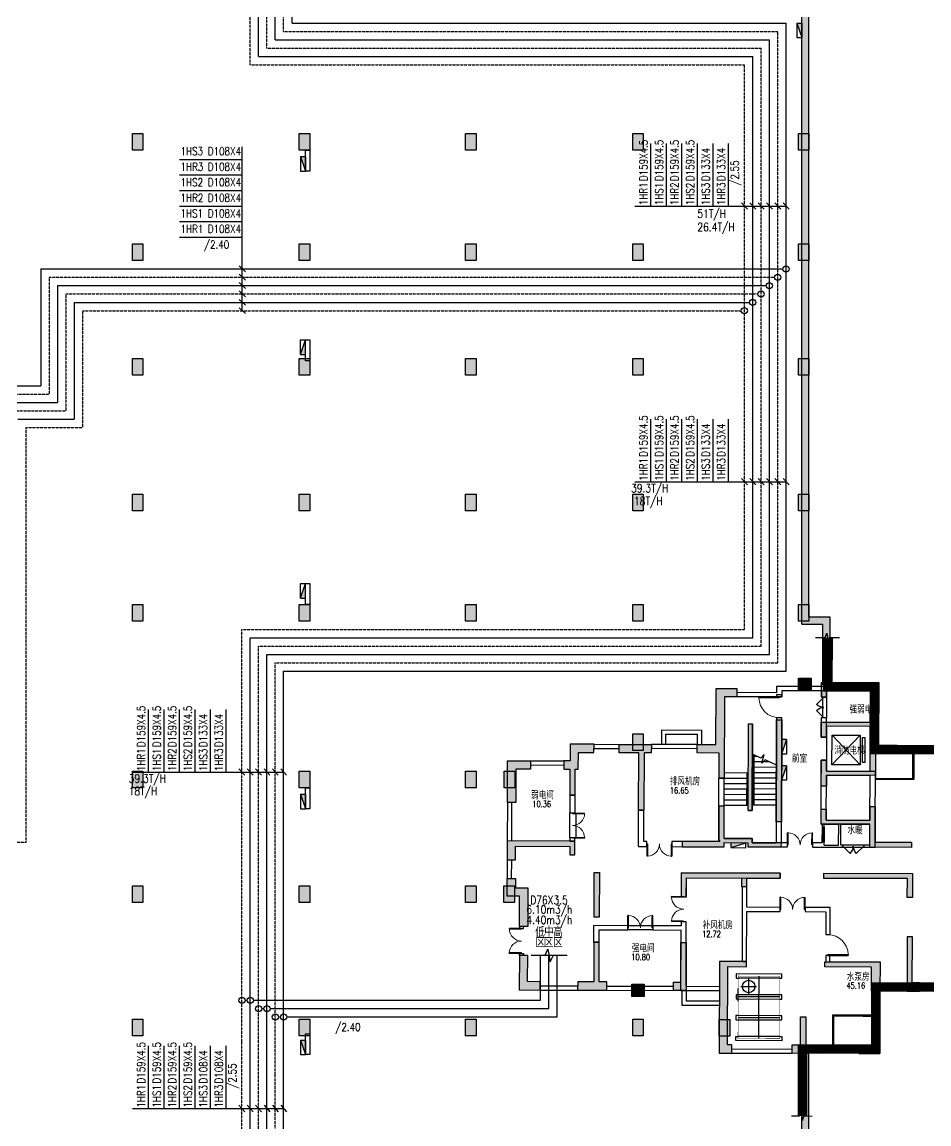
# Model space of a CAD drawing. Extents: x -1348811 to 123514, y -640545 to 749356.
# Drawn here: x -16191 to 27314, y 260032 to 312910 of the extents above; entities that cross this region are included whole.
import ezdxf

# ---------------------------------------------------------------- set-up
doc = ezdxf.new("R2010")
doc.units = 0
doc.header["$LTSCALE"] = 10
doc.header["$MEASUREMENT"] = 0
doc.linetypes.add('BORDER', pattern=[1.75, 0.5, -0.25, 0.5, -0.25, 0, -0.25])
doc.linetypes.add('DASH', pattern=[0.35, 0.25, -0.1])
doc.layers.get('0').update_dxf_attribs({"linetype": 'CONTINUOUS'})
for name, color, linetype in [('ac-heat-gs', 9, 'CONTINUOUS'), ('AC-PIPE-DIM1', 20, 'CONTINUOUS'), ('COLU', 1, 'CONTINUOUS'), ('COLU_HATCH', 252, 'CONTINUOUS'), ('DIM_SYMB', 3, 'CONTINUOUS'), ('dxh', 252, 'CONTINUOUS'), ('dxsqt', 1, 'CONTINUOUS'), ('jlq', 1, 'CONTINUOUS'), ('JPS-J-0', 6, 'CONTINUOUS'), ('JPS-WALL', 7, 'CONTINUOUS'), ('JPS-X', 1, 'BORDER'), ('JPS-XHS', 7, 'CONTINUOUS'), ('jz', 121, 'CONTINUOUS'), ('PUB_HATCH', 9, 'CONTINUOUS'), ('STAIR', 9, 'CONTINUOUS'), ('TEXT', 7, 'CONTINUOUS'), ('wall', 8, 'CONTINUOUS'), ('WINDOW', 4, 'CONTINUOUS'), ('防火分区', 6, 'CONTINUOUS')]:
    doc.layers.add(name, color=color, linetype=linetype)
doc.layers.add('ac-temp', color=1, linetype='CONTINUOUS', plot=False)
doc.layers.get('JPS-X').off()
doc.layers.get('防火分区').off()
doc.styles.add('_TCH_SPACE', font='SIMPLEX', dxfattribs={"bigfont": 'GBCBIG'})
doc.styles.add('AC-TXT', font='tj-romans1.shx', dxfattribs={"width": 0.8})
doc.styles.add('K-HZ', font='tj-romans1.shx', dxfattribs={"width": 0.8, "bigfont": 'tj-hztxt1.shx'})
doc.styles.add('TEXT', font='tjromans.shx', dxfattribs={"width": 0.8, "height": 400, "bigfont": 'tjhztxt.shx'})

# ---------------------------------------------------------------- blocks, each defined once
blk = doc.blocks.new('zw')
at = {"layer": 'COLU_HATCH'}
for points in [[(63950, -41100), (64450, -41100), (64450, -41900), (63950, -41900)], [(71950, -41100), (72450, -41100), (72450, -41900), (71950, -41900)], [(79927, -41100), (80427, -41100), (80427, -41900), (79927, -41900)], [(87950, -41100), (88450, -41100), (88450, -41900), (87950, -41900)], [(95900, -41100), (96400, -41100), (96400, -41900), (95900, -41900)], [(63950, -46400), (64450, -46400), (64450, -47200), (63950, -47200)], [(71950, -46400), (72450, -46400), (72450, -47200), (71950, -47200)], [(79927, -46400), (80427, -46400), (80427, -47200), (79927, -47200)], [(87950, -46400), (88450, -46400), (88450, -47200), (87950, -47200)], [(95900, -46400), (96400, -46400), (96400, -47200), (95900, -47200)], [(63950, -51900), (64450, -51900), (64450, -52700), (63950, -52700)], [(71950, -51900), (72450, -51900), (72450, -52700), (71950, -52700)], [(79927, -51900), (80427, -51900), (80427, -52700), (79927, -52700)], [(87950, -51900), (88450, -51900), (88450, -52700), (87950, -52700)], [(95900, -51900), (96400, -51900), (96400, -52700), (95900, -52700)], [(63950, -58400), (64450, -58400), (64450, -59200), (63950, -59200)], [(71950, -58400), (72450, -58400), (72450, -59200), (71950, -59200)], [(79927, -58400), (80427, -58400), (80427, -59200), (79927, -59200)], [(87950, -58400), (88450, -58400), (88450, -59200), (87950, -59200)], [(95900, -58400), (96400, -58400), (96400, -59200), (95900, -59200)], [(63950, -63700), (64450, -63700), (64450, -64500), (63950, -64500)], [(71950, -63700), (72450, -63700), (72450, -64500), (71950, -64500)], [(79927, -63700), (80427, -63700), (80427, -64500), (79927, -64500)], [(87950, -63700), (88450, -63700), (88450, -64500), (87950, -64500)], [(95900, -63700), (96400, -63700), (96400, -64500), (95900, -64500)], [(95900, -67238), (96500, -67238), (96500, -67838), (95900, -67838)], [(87950, -69914), (88450, -69914), (88450, -70714), (87950, -70714)], [(63950, -71700), (64450, -71700), (64450, -72500), (63950, -72500)], [(71950, -71700), (72450, -71700), (72450, -72500), (71950, -72500)], [(79927, -71700), (80427, -71700), (80427, -72500), (79927, -72500)], [(81783, -71705), (82283, -71705), (82283, -72505), (81783, -72505)], [(63950, -77200), (64450, -77200), (64450, -78000), (63950, -78000)], [(71950, -77200), (72450, -77200), (72450, -78000), (71950, -78000)], [(79927, -77200), (80427, -77200), (80427, -78000), (79927, -78000)], [(81767, -77205), (82267, -77205), (82267, -78005), (81767, -78005)], [(87900, -81916), (88500, -81916), (88500, -82516), (87900, -82516)], [(63950, -83600), (64450, -83600), (64450, -84400), (63950, -84400)], [(71950, -83600), (72450, -83600), (72450, -84400), (71950, -84400)], [(79927, -83600), (80427, -83600), (80427, -84400), (79927, -84400)], [(87950, -83600), (88450, -83600), (88450, -84400), (87950, -84400)], [(92098, -83612), (92598, -83612), (92598, -84412), (92098, -84412)]]:
    blk.add_hatch(color=256, dxfattribs=at).paths.add_polyline_path(points)
at = {"layer": 'COLU'}
for points in [[(63950, -41100), (64450, -41100), (64450, -41900), (63950, -41900)], [(71950, -41100), (72450, -41100), (72450, -41900), (71950, -41900)], [(79927, -41100), (80427, -41100), (80427, -41900), (79927, -41900)], [(87950, -41100), (88450, -41100), (88450, -41900), (87950, -41900)], [(95900, -41100), (96400, -41100), (96400, -41900), (95900, -41900)], [(63950, -46400), (64450, -46400), (64450, -47200), (63950, -47200)], [(71950, -46400), (72450, -46400), (72450, -47200), (71950, -47200)], [(79927, -46400), (80427, -46400), (80427, -47200), (79927, -47200)], [(87950, -46400), (88450, -46400), (88450, -47200), (87950, -47200)], [(95900, -46400), (96400, -46400), (96400, -47200), (95900, -47200)], [(63950, -51900), (64450, -51900), (64450, -52700), (63950, -52700)], [(71950, -51900), (72450, -51900), (72450, -52700), (71950, -52700)], [(79927, -51900), (80427, -51900), (80427, -52700), (79927, -52700)], [(87950, -51900), (88450, -51900), (88450, -52700), (87950, -52700)], [(95900, -51900), (96400, -51900), (96400, -52700), (95900, -52700)], [(63950, -58400), (64450, -58400), (64450, -59200), (63950, -59200)], [(71950, -58400), (72450, -58400), (72450, -59200), (71950, -59200)], [(79927, -58400), (80427, -58400), (80427, -59200), (79927, -59200)], [(87950, -58400), (88450, -58400), (88450, -59200), (87950, -59200)], [(95900, -58400), (96400, -58400), (96400, -59200), (95900, -59200)], [(63950, -63700), (64450, -63700), (64450, -64500), (63950, -64500)], [(71950, -63700), (72450, -63700), (72450, -64500), (71950, -64500)], [(79927, -63700), (80427, -63700), (80427, -64500), (79927, -64500)], [(87950, -63700), (88450, -63700), (88450, -64500), (87950, -64500)], [(95900, -63700), (96400, -63700), (96400, -64500), (95900, -64500)], [(95900, -67238), (96500, -67238), (96500, -67838), (95900, -67838)], [(87950, -69914), (88450, -69914), (88450, -70714), (87950, -70714)], [(63950, -71700), (64450, -71700), (64450, -72500), (63950, -72500)], [(71950, -71700), (72450, -71700), (72450, -72500), (71950, -72500)], [(79927, -71700), (80427, -71700), (80427, -72500), (79927, -72500)], [(81783, -71705), (82283, -71705), (82283, -72505), (81783, -72505)], [(63950, -77200), (64450, -77200), (64450, -78000), (63950, -78000)], [(71950, -77200), (72450, -77200), (72450, -78000), (71950, -78000)], [(79927, -77200), (80427, -77200), (80427, -78000), (79927, -78000)], [(81767, -77205), (82267, -77205), (82267, -78005), (81767, -78005)], [(87900, -81916), (88500, -81916), (88500, -82516), (87900, -82516)], [(63950, -83600), (64450, -83600), (64450, -84400), (63950, -84400)], [(71950, -83600), (72450, -83600), (72450, -84400), (71950, -84400)], [(79927, -83600), (80427, -83600), (80427, -84400), (79927, -84400)], [(87950, -83600), (88450, -83600), (88450, -84400), (87950, -84400)], [(92098, -83612), (92598, -83612), (92598, -84412), (92098, -84412)]]:
    blk.add_lwpolyline(points, close=True, dxfattribs=at)
blk = doc.blocks.new('jlqq')
at = {"layer": 'PUB_HATCH'}
h = blk.add_hatch(color=256, dxfattribs=at)
h.paths.add_polyline_path([(97555, -31015), (89105, -31015), (89105, -36415), (73105, -36415), (73105, -42615), (97205, -42615), (97205, -71865), (98205, -71865), (98205, -74756), (98555, -74757), (98555, -71515), (97555, -71515)])
h.paths.add_polyline_path([(97205, -42315), (73405, -42315), (73405, -36715), (89405, -36715), (89405, -31315), (97205, -31315)], flags=16)
blk.add_hatch(color=256, dxfattribs=at).paths.add_polyline_path([(97555, -92454), (97205, -92453), (97205, -96565), (73605, -96565), (73605, -96915), (97555, -96915)])
at = {"layer": 'jlq'}
for p, q in [((97555, -71515), (97555, -31015)), ((97205, -71865), (97205, -42615)), ((97205, -71865), (98205, -71865)), ((97555, -71515), (98555, -71515)), ((98205, -71865), (98205, -74756)), ((98555, -71515), (98555, -74757)), ((98555, -74757), (98205, -74756)), ((97205, -96565), (97205, -92453)), ((97205, -92453), (97555, -92454)), ((97555, -96915), (97555, -92454))]:
    blk.add_line(p, q, dxfattribs=at)
blk = doc.blocks.new('f-fjg')
at = {"layer": 'dxh'}
for points in [[(17800, 3800), (15050, 3800), (15050, 3100), (15300, 3100), (15300, 3400), (17400, 3400), (17400, 1900), (15050, 1900), (15050, 1175), (15300, 1175), (15300, 1700), (17400, 1700), (17400, -450), (15300, -450), (15300, 75), (15050, 75), (15050, -1175), (15300, -1175), (15300, -650), (17650, -650), (17650, 400), (18700, 400), (18700, 800), (17800, 800)], [(10150, -800), (10400, -800), (10400, 3100), (11000, 3100), (11000, 3500), (10000, 3500), (10000, 800), (9100, 800), (9100, 400), (10150, 400)], [(11750, 1800), (11550, 1800), (11550, -2360), (11750, -2360)], [(12900, -2900), (13150, -2900), (13150, 2000), (12900, 2000)], [(3000, 800), (4150, 800), (4150, 400), (3400, 400), (3400, -400), (3250, -400), (3250, -1650), (3000, -1650), (3000, -400), (2700, -400), (2700, 0), (3000, 0)], [(5350, 800), (5350, 400), (6300, 400), (6300, -2350), (6550, -2350), (6550, 400), (6900, 400), (6900, 800)], [(20900, 800), (20900, 400), (21250, 400), (21250, -2350), (21500, -2350), (21500, 400), (22450, 400), (22450, 800)], [(24800, 800), (23650, 800), (23650, 400), (24400, 400), (24400, -400), (24550, -400), (24550, -1650), (24800, -1650), (24800, -400), (25100, -400), (25100, 0), (24800, 0)], [(400, -400), (1100, -400), (1100, 0), (0, 0), (0, -2000), (400, -2000)], [(27400, -400), (27400, -2000), (27800, -2000), (27800, 0), (26700, 0), (26700, -400)], [(8400, -3850), (8400, -4100), (10400, -4100), (10400, -3900), (11550, -3900), (11550, -4100), (13150, -4100), (13150, -3900), (11750, -3900), (11750, -3700), (10400, -3700), (10400, -2150), (10150, -2150), (10150, -3850)], [(17400, -4100), (19400, -4100), (19400, -3850), (17650, -3850), (17650, -2150), (17400, -2150), (17400, -2800), (15300, -2800), (15300, -2275), (15050, -2275), (15050, -3000), (17400, -3000)], [(400, -4100), (3000, -4100), (3000, -4500), (3250, -4500), (3250, -3850), (0, -3850), (0, -4750), (400, -4750)], [(24550, -3850), (24550, -4500), (24800, -4500), (24800, -4100), (27400, -4100), (27400, -4750), (27800, -4750), (27800, -3850)], [(600, -6500), (600, -7950), (1000, -7950), (1000, -6500), (1000, -6100), (400, -6100), (400, -5650), (0, -5650), (0, -6500)], [(4175, -7500), (4425, -7500), (4425, -5350), (4175, -5350)], [(8350, -6500), (8600, -6500), (8600, -5600), (11250, -5600), (11250, -6000), (11500, -6000), (11500, -5600), (13100, -5600), (13100, -5350), (8350, -5350)], [(19200, -5600), (19200, -6500), (19450, -6500), (19450, -5350), (15200, -5350), (15200, -5600)], [(23625, -5350), (23375, -5350), (23375, -7500), (23625, -7500)], [(27800, -6500), (27800, -5650), (27400, -5650), (27400, -6100), (26800, -6100), (26800, -6500), (26800, -7950), (27200, -7950), (27200, -6500)], [(19200, -11000), (19800, -11000), (19800, -10600), (19450, -10600), (19450, -8400), (19200, -8400)], [(3400, -10600), (3400, -11000), (4800, -11000), (4800, -10600), (4425, -10600), (4425, -8700), (4175, -8700), (4175, -10600)], [(8350, -10600), (8000, -10600), (8000, -11000), (8600, -11000), (8600, -8700), (8350, -8700)], [(23375, -10600), (23000, -10600), (23000, -11000), (24400, -11000), (24400, -10600), (23625, -10600), (23625, -8700), (23375, -8700)], [(1000, -9350), (600, -9350), (600, -11000), (1600, -11000), (1600, -10600), (1000, -10600)], [(26800, -10600), (26200, -10600), (26200, -11000), (27200, -11000), (27200, -9350), (26800, -9350)], [(10600, -9850), (11500, -9850), (11500, -9600), (10200, -9600), (10200, -14000), (10800, -14000), (10800, -13600), (10600, -13600)], [(17900, -9600), (15250, -9600), (15250, -9850), (17500, -9850), (17500, -11000), (17900, -11000)], [(15100, -14000), (15100, -13600), (14350, -13600), (14350, -12250), (14100, -12250), (14100, -13600), (13700, -13600), (13700, -14000)], [(17900, -12250), (17500, -12250), (17500, -13600), (16900, -13600), (16900, -14000), (17900, -14000)]]:
    blk.add_hatch(color=256, dxfattribs=at).paths.add_polyline_path(points)
at = {"layer": 'dxsqt'}
for points in [[(15050, 3100), (15050, 3800), (17800, 3800), (17800, 800), (18700, 800), (18700, 400), (17650, 400), (17650, -650), (15300, -650), (15300, -1175), (15050, -1175), (15050, 75), (15300, 75), (15300, -450), (17400, -450), (17400, 1700), (15300, 1700), (15300, 1175), (15050, 1175), (15050, 1900), (17400, 1900), (17400, 3400), (15300, 3400), (15300, 3100), (15050, 3100)], [(10400, 3100), (10400, -800), (10150, -800), (10150, 400), (9100, 400), (9100, 800), (10000, 800), (10000, 3500), (11000, 3500), (11000, 3100), (10400, 3100)], [(3400, 400), (4150, 400), (4150, 800), (3000, 800), (3000, 0), (2700, 0), (2700, -400), (3000, -400), (3000, -1650), (3250, -1650), (3250, -400), (3400, -400), (3400, 400)], [(6900, 800), (6900, 400), (6550, 400), (6550, -2350), (6300, -2350), (6300, 400), (5350, 400), (5350, 800), (6900, 800)], [(21250, 400), (20900, 400), (20900, 800), (22450, 800), (22450, 400), (21500, 400), (21500, -2350), (21250, -2350), (21250, 400)], [(24400, 400), (23650, 400), (23650, 800), (24800, 800), (24800, 0), (25100, 0), (25100, -400), (24800, -400), (24800, -1650), (24550, -1650), (24550, -400), (24400, -400), (24400, 400)], [(400, -400), (400, -2000), (0, -2000), (0, 0), (1100, 0), (1100, -400), (400, -400)], [(27800, 0), (26700, 0), (26700, -400), (27400, -400), (27400, -2000), (27800, -2000), (27800, 0)], [(17650, -2150), (17650, -3850), (19400, -3850), (19400, -4100), (17400, -4100), (17400, -3000), (15050, -3000), (15050, -3000), (15050, -3000), (15050, -2275), (15300, -2275), (15300, -2800), (17400, -2800), (17400, -2150), (17650, -2150)], [(3250, -3850), (0, -3850), (0, -4750), (400, -4750), (400, -4100), (3000, -4100), (3000, -4500), (3250, -4500), (3250, -3850)], [(24550, -3850), (27800, -3850), (27800, -4750), (27400, -4750), (27400, -4100), (24800, -4100), (24800, -4500), (24550, -4500), (24550, -3850)], [(400, -5650), (400, -6100), (1000, -6100), (1000, -6500), (1000, -6500), (1000, -7950), (600, -7950), (600, -6500), (0, -6500), (0, -5650), (400, -5650)], [(8350, -5350), (8350, -6500), (8600, -6500), (8600, -5600), (11250, -5600), (11250, -6000), (11500, -6000), (11500, -5600), (13100, -5600), (13100, -5350), (8350, -5350)], [(27400, -6100), (26800, -6100), (26800, -6500), (26800, -6500), (26800, -7950), (27200, -7950), (27200, -6500), (27800, -6500), (27800, -5650), (27400, -5650), (27400, -6100)], [(19200, -11000), (19800, -11000), (19800, -10600), (19450, -10600), (19450, -8400), (19200, -8400), (19200, -11000)], [(3400, -10600), (3400, -11000), (4800, -11000), (4800, -10600), (4425, -10600), (4425, -8700), (4175, -8700), (4175, -10600), (3400, -10600)], [(23375, -10600), (23000, -10600), (23000, -11000), (24400, -11000), (24400, -10600), (23625, -10600), (23625, -8700), (23375, -8700), (23375, -10600)], [(1000, -10600), (1000, -9350), (600, -9350), (600, -11000), (1600, -11000), (1600, -10600), (1000, -10600)], [(26200, -10600), (26800, -10600), (26800, -9350), (27200, -9350), (27200, -11000), (26200, -11000), (26200, -10600)], [(10200, -14000), (10800, -14000), (10800, -13600), (10600, -13600), (10600, -9850), (11500, -9850), (11500, -9600), (10200, -9600), (10200, -14000)], [(17900, -11000), (17500, -11000), (17500, -9850), (15250, -9850), (15250, -9600), (17900, -9600), (17900, -11000)], [(13700, -13600), (14100, -13600), (14100, -12250), (14350, -12250), (14350, -13600), (15100, -13600), (15100, -14000), (13700, -14000), (13700, -13600)], [(16900, -13600), (16900, -14000), (17900, -14000), (17900, -12250), (17500, -12250), (17500, -13600), (16900, -13600)]]:
    blk.add_lwpolyline(points, dxfattribs=at)
for points in [[(11750, 1800), (11750, -2360), (11550, -2360), (11550, 1800)], [(11750, 1800), (11750, -2360), (11550, -2360), (11550, 1800)], [(12900, 2000), (13150, 2000), (13150, -2900), (12900, -2900)], [(10400, -4100), (10400, -3900), (11550, -3900), (11550, -4100), (13150, -4100), (13150, -3900), (11750, -3900), (11750, -3700), (10400, -3700), (10400, -2150), (10150, -2150), (10150, -3850), (8400, -3850), (8400, -4100)], [(4425, -5350), (4425, -7500), (4175, -7500), (4175, -5350)], [(19200, -6500), (19200, -5600), (15200, -5600), (15200, -5350), (19450, -5350), (19450, -6500)], [(23375, -7500), (23625, -7500), (23625, -5350), (23375, -5350)], [(8000, -10600), (8350, -10600), (8350, -8700), (8600, -8700), (8600, -11000), (8000, -11000)]]:
    blk.add_lwpolyline(points, close=True, dxfattribs=at)
blk = doc.blocks.new('DTTT')
at = {"layer": 'jz'}
for p, q in [((748, -792), (-748, 792)), ((-748, -792), (748, 792))]:
    blk.add_line(p, q, dxfattribs=at)
for points in [[(-1003, -673), (-1003, 673), (-871, 673), (-871, -673)], [(-748, -792), (-748, 792), (748, 792), (748, -792)]]:
    blk.add_lwpolyline(points, close=True, dxfattribs=at)
blk = doc.blocks.new('Manhole')
for p, q in [((125, -500), (875, -500)), ((500, -875), (500, -125))]:
    blk.add_line(p, q)
blk.add_circle((500, -500), 300)
blk = doc.blocks.new('DXHS')
at = {"layer": 'JPS-XHS'}
blk.add_hatch(color=256, dxfattribs=at).paths.add_polyline_path([(-350, 240), (-350, 0), (350, 0)])
at = {"layer": 'JPS-XHS', "linetype": 'Continuous'}
for p, q in [((-350, 240), (-350, 0)), ((-350, 240), (350, 240)), ((-350, 0), (350, 0)), ((350, 240), (350, 0))]:
    blk.add_line(p, q, dxfattribs=at)
at = {"layer": 'JPS-XHS'}
blk.add_line((-350, 240), (350, 0), dxfattribs=at)
blk = doc.blocks.new('A$C1928491B')
at = {"layer": 'JPS-XHS', "rotation": 270}
for p in [(13000, -2800), (13000, -4050)]:
    blk.add_blockref('DXHS', p, dxfattribs=at)
at = {"layer": 'JPS-XHS', "xscale": -1, "rotation": 180}
blk.add_blockref('DXHS', (10950, -7400), dxfattribs=at)
blk = doc.blocks.new('$DorLib2D$00000116')
at = {"color": 0}
for p, q in [((-0.5, 0), (-0.146, 0.354)), ((0.5, 0), (0.146, 0.354))]:
    blk.add_line(p, q, dxfattribs=at)
for centre, start, end in [((-0.5, 0), 0, 45), ((0.5, 0), 135, 180)]:
    blk.add_arc(centre, 0.5, start, end, dxfattribs=at)
blk = doc.blocks.new('$DorLib2D$00000002')
for p, q in [((-0.5, 0), (-0.5, 0.4875)), ((-0.475, 0.4875), (-0.5, 0.4875)), ((-0.475, 0), (-0.475, 0.4875)), ((0.475, 0), (0.475, 0.4875)), ((0.475, 0.4875), (0.5, 0.4875)), ((0.5, 0), (0.5, 0.4875)), ((-0.5, 0), (-0.475, 0)), ((0.5, 0), (0.475, 0))]:
    blk.add_line(p, q)
at = {"lineweight": 13}
for centre, start, end in [((-0.4875, 0), 0, 88.53072), ((0.4875, 0), 91.46928, 180)]:
    blk.add_arc(centre, 0.4875, start, end, dxfattribs=at)
blk = doc.blocks.new('$WINLIB2D$00000001')
for p, q in [((-0.5, 0.5), (0.5, 0.5)), ((-0.5, 0.5), (-0.5, -0.5)), ((0.5, 0.167), (-0.5, 0.167)), ((0.5, -0.5), (0.5, 0.5)), ((0.5, -0.167), (-0.5, -0.167)), ((-0.5, -0.5), (0.5, -0.5))]:
    blk.add_line(p, q)
blk = doc.blocks.new('$DorLib2D$00000001')
for p, q in [((0.45, 0.975), (0.5, 0.975)), ((0.45, 0), (0.45, 0.975)), ((0.5, 0), (0.5, 0.975)), ((0.5, 0), (0.45, 0))]:
    blk.add_line(p, q)
at = {"lineweight": 13}
blk.add_arc((0.475, 0), 0.975, 91.4693, 180, dxfattribs=at)
blk = doc.blocks.new('zzzz')
at = {"layer": 'DIM_SYMB'}
for points in [[(72517, -83271), (72977, -83272), (73054, -83062), (73127, -83483), (73202, -83273), (73662, -83274)], [(70635, -89392), (70099, -89148), (69943, -89307), (70049, -88894), (69895, -89055), (69487, -88869)], [(71360, -106231), (71748, -106233), (71825, -106023), (71897, -106443), (71973, -106233), (72360, -106234)]]:
    blk.add_lwpolyline(points, dxfattribs=at)
for points in [[(68674, -89756, 0, 0, 0), (68670, -91016, 80, 0, 0), (68670, -91316, 0, 0, 0)], [(60203, -97795, 0, 0, 0), (59631, -97793, 80, 0, 0), (59331, -97792, 0, 0, 0)]]:
    blk.add_lwpolyline(points, format="xyseb", dxfattribs=at)
at = {"layer": 'JPS-J-0', "linetype": 'DASH'}
for p, q in [((69796, -102520), (69805, -99520)), ((70802, -100522), (68802, -100517)), ((70799, -101522), (68799, -101517))]:
    blk.add_line(p, q, dxfattribs=at)
for points in [[(75387, -88836), (75383, -90036), (77183, -90041), (77187, -88841)], [(75199, -101436), (75195, -102836), (73395, -102830), (73399, -101430)]]:
    blk.add_lwpolyline(points, close=True, dxfattribs=at)
at = {"layer": 'JPS-J-0'}
blk.add_lwpolyline([(77237, -88842), (77233, -90092), (75383, -90086)], dxfattribs=at)
at = {"layer": 'JPS-J-0', "color": 2}
for points in [[(70805, -99623), (70905, -99623), (70905, -99423), (68705, -99416), (68705, -99616), (68805, -99617)], [(70805, -99623), (68805, -99617)], [(68802, -100417), (68702, -100416), (68702, -100616), (68802, -100617)], [(70802, -100422), (68802, -100417)], [(70802, -100622), (70902, -100623), (70902, -100423), (70802, -100422)], [(68802, -100617), (70802, -100622)], [(68799, -101417), (68699, -101416), (68699, -101616), (68799, -101617)], [(70799, -101422), (68799, -101417)], [(70799, -101622), (70899, -101623), (70899, -101423), (70799, -101422)], [(68799, -101617), (70799, -101622)], [(70797, -102422), (70897, -102423), (70896, -102623), (68696, -102616), (68697, -102416), (68797, -102417)], [(70797, -102422), (68797, -102417)]]:
    blk.add_lwpolyline(points, dxfattribs=at)
at = {"layer": 'JPS-J-0', "linetype": 'DASH', "const_width": 20}
blk.add_lwpolyline([(70796, -102522), (68796, -102517), (68805, -99517), (70805, -99523)], close=True, dxfattribs=at)
at = {"layer": 'JPS-J-0'}
blk.add_lwpolyline([(75200, -101386), (75195, -102836), (73345, -102830), (73350, -101380)], close=True, dxfattribs=at)
at = {"layer": 'PUB_HATCH', "const_width": 400}
blk.add_lwpolyline([(73107, -83273), (73100, -85629), (75347, -85636), (75338, -88636), (82338, -88657), (82335, -89457), (85335, -89466), (85317, -95566), (84717, -95564), (84704, -100064), (75404, -100036), (75395, -103036), (71887, -103026), (71877, -106233)], dxfattribs=at)
at = {"layer": 'STAIR'}
for p, q in [((73039, -88054), (73036, -89154)), ((69516, -89239), (69486, -89239)), ((69517, -88979), (69487, -88979)), ((69517, -88883), (69510, -91319)), ((69557, -88901), (69550, -91319)), ((70303, -89241), (69556, -89239)), ((69729, -88979), (69557, -88979)), ((70027, -88980), (69967, -88980)), ((68134, -89755), (69214, -89758)), ((69214, -89758), (69210, -91318)), ((69214, -89758), (69254, -89758)), ((69254, -89758), (69250, -91318)), ((69254, -89758), (69284, -89758)), ((69514, -89759), (69484, -89759)), ((69515, -89499), (69485, -89499)), ((70634, -89762), (69554, -89759)), ((70635, -89502), (69555, -89499)), ((68133, -90015), (69213, -90018)), ((68133, -90275), (69213, -90278)), ((69253, -90018), (69283, -90018)), ((69253, -90278), (69283, -90278)), ((69513, -90019), (69483, -90019)), ((69513, -90279), (69483, -90279)), ((70633, -90022), (69553, -90019)), ((70633, -90282), (69553, -90279)), ((68131, -90795), (69211, -90798)), ((68132, -90535), (69212, -90538)), ((69251, -90798), (69281, -90798)), ((69252, -90538), (69282, -90538)), ((69511, -90799), (69481, -90799)), ((69512, -90539), (69482, -90539)), ((70631, -90802), (69551, -90799)), ((70632, -90542), (69552, -90539)), ((68130, -91055), (69210, -91058)), ((68130, -91315), (69280, -91318)), ((69250, -91058), (69280, -91058)), ((69510, -91059), (69480, -91059)), ((70630, -91322), (69480, -91319)), ((70630, -91062), (69550, -91059))]:
    blk.add_line(p, q, dxfattribs=at)
at = {"layer": 'wall'}
for p, q in [((70645, -86022), (70645, -86122)), ((70895, -86023), (70645, -86022)), ((70645, -86122), (70895, -86123)), ((70895, -86123), (70895, -86023)), ((72796, -85828), (72795, -86128)), ((72795, -86128), (73045, -86129)), ((73046, -85829), (72796, -85828)), ((73045, -86129), (73046, -85829)), ((70642, -87122), (70624, -93122)), ((70892, -87123), (70642, -87122)), ((70874, -93123), (70892, -87123)), ((72792, -87128), (72791, -87428)), ((73042, -87129), (72792, -87128)), ((73041, -87429), (73042, -87129)), ((69279, -91578), (69291, -87418)), ((69291, -87418), (69491, -87419)), ((69479, -91579), (69491, -87419)), ((72791, -87428), (72789, -88053)), ((73039, -88054), (73041, -87429)), ((72789, -88053), (73039, -88054)), ((61888, -88396), (63088, -88399)), ((61888, -88596), (63088, -88599)), ((66838, -88411), (64638, -88404)), ((66838, -88611), (64638, -88604)), ((58836, -89187), (60436, -89192)), ((72786, -89153), (72784, -89778)), ((73036, -89154), (72786, -89153)), ((73034, -89679), (73036, -89154)), ((58835, -89387), (60435, -89392)), ((72777, -92228), (72784, -89778)), ((73027, -92029), (73034, -89879)), ((73034, -89679), (75384, -89686)), ((73034, -89879), (75134, -89885)), ((75127, -92035), (75134, -89885)), ((75377, -92136), (75384, -89686)), ((67875, -93014), (67883, -90014)), ((67883, -90014), (68133, -90015)), ((68125, -92914), (68133, -90015)), ((60731, -90842), (60728, -91692)), ((60981, -90843), (60731, -90842)), ((60978, -91693), (60981, -90843)), ((57730, -91184), (57724, -93034)), ((57930, -91184), (57924, -93034)), ((60728, -91692), (60978, -91693)), ((64024, -93302), (64029, -91552)), ((64029, -91552), (64279, -91553)), ((64274, -93053), (64279, -91553)), ((69279, -91578), (69479, -91579)), ((72777, -92228), (73627, -92231)), ((72827, -92228), (72826, -92378)), ((72826, -92378), (72926, -92379)), ((72927, -92229), (72827, -92228)), ((72926, -92379), (72927, -92229)), ((73027, -92029), (73627, -92031)), ((73624, -93231), (73627, -92231)), ((73627, -92031), (75127, -92035)), ((73724, -93231), (73727, -92231)), ((73727, -92231), (75127, -92235)), ((75124, -93235), (75127, -92235)), ((75374, -93336), (75377, -92136)), ((60725, -92892), (60724, -93042)), ((60724, -93042), (60974, -93043)), ((60975, -92893), (60725, -92892)), ((60974, -93043), (60975, -92893)), ((64424, -93053), (64274, -93053)), ((64424, -93303), (64424, -93053)), ((67924, -93064), (65624, -93057)), ((65624, -93057), (65624, -93307)), ((67924, -93064), (67925, -93014)), ((68125, -92914), (69475, -92919)), ((69475, -92919), (69474, -93119)), ((64024, -93302), (64424, -93303)), ((65624, -93307), (68124, -93314)), ((68124, -93314), (68124, -93114)), ((68124, -93114), (69274, -93118)), ((69274, -93118), (69274, -93318)), ((69274, -93318), (70724, -93322)), ((69474, -93119), (70624, -93122)), ((70724, -93322), (71174, -93324)), ((71174, -93124), (70874, -93123)), ((71174, -93324), (71174, -93124)), ((72824, -93128), (72374, -93127)), ((72374, -93127), (72374, -93327)), ((72374, -93327), (72924, -93329)), ((72924, -93079), (72824, -93078)), ((72824, -93078), (72824, -93128)), ((72924, -93229), (72924, -93079)), ((72924, -93229), (73624, -93231)), ((72924, -93329), (73624, -93331)), ((73624, -93331), (73824, -93331)), ((73824, -93231), (73724, -93231)), ((73824, -93331), (73824, -93231)), ((75124, -93235), (74824, -93234)), ((74824, -93234), (74824, -93334)), ((74824, -93334), (75374, -93336)), ((57722, -93934), (57719, -94834)), ((57922, -93934), (57919, -94834)), ((66070, -94558), (66066, -95708)), ((66070, -94558), (70820, -94573)), ((70820, -94573), (70819, -94823)), ((66316, -95709), (66319, -94809)), ((66319, -94809), (70819, -94823)), ((66066, -95708), (66316, -95709)), ((69015, -96317), (69018, -95217)), ((69018, -95217), (69218, -95218)), ((69215, -96218), (69218, -95218)), ((70815, -96223), (69215, -96218)), ((70814, -96423), (70815, -96223)), ((72015, -96226), (72014, -96426)), ((73215, -96230), (72015, -96226)), ((73211, -97530), (73215, -96230)), ((69007, -98817), (69015, -96317)), ((69207, -98818), (69214, -96418)), ((69214, -96418), (70814, -96423)), ((72014, -96426), (73014, -96429)), ((73014, -96429), (73011, -97529)), ((61885, -97896), (61887, -97096)), ((63512, -97101), (61887, -97096)), ((63512, -97301), (63512, -97101)), ((66062, -97108), (64712, -97104)), ((64712, -97104), (64712, -97304)), ((66063, -96908), (66062, -97108)), ((66313, -96909), (66063, -96908)), ((66304, -100009), (66312, -97209)), ((66312, -97209), (66313, -96909)), ((62135, -97897), (62137, -97297)), ((62137, -97297), (63512, -97301)), ((64712, -97304), (66062, -97308)), ((66053, -100208), (66062, -97308)), ((73011, -97529), (73211, -97530)), ((61885, -97896), (62135, -97897)), ((69007, -98817), (69207, -98818)), ((73008, -98529), (73007, -98829)), ((73007, -98829), (73207, -98830)), ((73208, -98530), (73008, -98529)), ((73207, -98830), (73208, -98530)), ((59303, -100188), (61103, -100194)), ((59304, -99988), (61104, -99994)), ((62503, -100198), (65703, -100207)), ((62504, -99998), (65704, -100007)), ((66053, -100208), (67903, -100214)), ((66304, -100009), (67904, -100014)), ((67904, -100014), (67903, -100214)), ((68802, -100717), (68803, -100117)), ((68495, -103016), (71395, -103024)), ((68494, -103216), (71394, -103224))]:
    blk.add_line(p, q, dxfattribs=at)
for points in [[(72907, -83272), (72899, -85829), (75146, -85835), (75137, -88835), (82137, -88856), (82135, -89656), (85135, -89665), (85118, -95365), (84518, -95363), (84504, -99863), (75204, -99836), (75195, -102836), (71687, -102825), (71677, -106232)], [(73307, -83273), (73300, -85430), (75547, -85437), (75538, -88437), (82538, -88457), (82536, -89257), (85536, -89266), (85516, -95766), (84916, -95764), (84903, -100264), (75603, -100237), (75594, -103237), (72086, -103226), (72077, -106233)], [(72900, -85629), (70647, -85622), (70646, -85922), (68746, -85916)], [(72899, -85829), (70896, -85823), (70895, -86123), (68145, -86115)], [(65138, -88406), (65140, -87706), (67040, -87711), (67038, -88411)], [(65338, -88406), (65340, -87906), (66840, -87911), (66838, -88411)], [(58312, -97135), (58312, -97235), (58512, -97236), (58512, -97136)], [(58308, -98535), (58308, -98435), (58508, -98436), (58508, -98536)], [(66103, -100209), (66101, -100909), (67901, -100914)], [(66303, -100209), (66302, -100709), (67902, -100714)]]:
    blk.add_lwpolyline(points, dxfattribs=at)
at = {"layer": 'WINDOW'}
for p, q in [((72845, -86129), (72842, -87129)), ((73045, -86129), (73042, -87129)), ((60725, -92892), (60728, -91692)), ((61025, -92893), (61028, -91693)), ((74824, -93234), (73824, -93231)), ((73824, -93331), (74824, -93334)), ((64712, -97104), (63512, -97101)), ((64712, -97304), (63512, -97301))]:
    blk.add_line(p, q, dxfattribs=at)
at = {"layer": 'WINDOW', "linetype": 'DASH'}
for p, q in [((73039, -88054), (72789, -88053)), ((72786, -89153), (73036, -89154))]:
    blk.add_line(p, q, dxfattribs=at)
at = {"layer": 'dxh', "rotation": 359.8294165096834}
blk.add_blockref('f-fjg', (57736, -89184), dxfattribs=at)
at = {"layer": 'JPS-J-0', "linetype": 'DASH', "rotation": 269.8294165105178}
blk.add_blockref('Manhole', (69805, -99520), dxfattribs=at)
at = {"layer": 'JPS-X', "rotation": 359.8294165096834}
blk.add_blockref('A$C1928491B', (57896, -85684), dxfattribs=at)
at = {"layer": 'STAIR', "xscale": 0.9000000000145824, "yscale": 0.9000000000305615, "zscale": 0.9, "rotation": 179.8294165099647}
blk.add_blockref('DTTT', (73979, -88667), dxfattribs=at)
at = {"layer": 'WINDOW'}
for name, p, xscale, yscale, zscale, rotation in [('$DorLib2D$00000001', (70769, -86622), 1000, 1000, 1000, 89.82941650991667), ('$DorLib2D$00000116', (72919, -86629), -1000, 1000, -1000, 89.82941650991766), ('$DorLib2D$00000002', (60852, -92293), 1200, -1200, 1200, 89.82941682335642), ('$WINLIB2D$00000001', (72875, -92729), -700, -100, -700, 89.82941650991793), ('$DorLib2D$00000002', (71774, -93225), 1200, 1200, 1200, 359.8294165097061), ('$DorLib2D$00000002', (65024, -93180), 1200, -1200, 1200, 359.8294165096805), ('$DorLib2D$00000116', (74324, -93283), -1000, -1000, -1000, 359.8294165096728), ('$DorLib2D$00000002', (66190, -96309), -1200, 1200, -1200, 89.82941650991656), ('$DorLib2D$00000002', (71415, -96324), -1200, 1200, -1200, 359.8294165099167), ('$DorLib2D$00000002', (64112, -97203), -1200, 1200, -1200, 359.8294165099157), ('$DorLib2D$00000002', (58410, -97836), -1200, -1200, -1200, 269.8294165183128), ('$DorLib2D$00000001', (73110, -98029), -1000, -1000, -1000, 89.82941650991668)]:
    blk.add_blockref(name, p, dxfattribs=dict(at, xscale=xscale, yscale=yscale, zscale=zscale, rotation=rotation))
at = {"layer": 'TEXT'}
for s, height, style, width, p in [('强弱电', 350, 'TEXT', 0.8, (74146, -86908)), ('消防电梯', 350, 'TEXT', 0.8, (73418, -88880)), ('前室', 350, 'TEXT', 0.8, (71380, -89266)), ('排风机房', 350, 'TEXT', 0.8, (65527, -90358)), ('弱电间', 350, 'TEXT', 0.8, (58867, -91026)), ('16.65', 297.5, '_TCH_SPACE', 0.705882, (65527, -90760)), ('10.36', 297.5, '_TCH_SPACE', 0.705882, (58929, -91413)), ('水暖', 350, 'TEXT', 0.8, (74048, -92707)), ('补风机房', 350, 'TEXT', 0.8, (67098, -97260)), ('12.72', 297.5, '_TCH_SPACE', 0.705882, (67073, -97646)), ('强电间', 350, 'TEXT', 0.8, (63703, -98370)), ('10.80', 297.5, '_TCH_SPACE', 0.705882, (63677, -98756)), ('水泵房', 350, 'TEXT', 0.8, (74013, -99743)), ('45.16', 297.5, '_TCH_SPACE', 0.705882, (73995, -100123))]:
    blk.add_text(s, height=height, rotation=359.8294, dxfattribs=dict(at, style=style, width=width)).set_placement(p)
blk = doc.blocks.new('xxhhsss')
at = {"layer": 'JPS-WALL'}
for points in [[(51320, -52902), (51320, -53902), (51120, -53902), (51120, -52902)], [(51320, -62002), (51320, -63002), (51120, -63002), (51120, -62002)], [(51320, -73702), (51320, -74702), (51120, -74702), (51120, -73702)], [(51320, -83502), (51320, -84502), (51120, -84502), (51120, -83502)], [(51320, -95302), (51320, -96302), (51120, -96302), (51120, -95302)]]:
    blk.add_lwpolyline(points, close=True, dxfattribs=at)
at = {"layer": 'JPS-XHS', "xscale": -1, "rotation": 90}
for p in [(74920, -47152), (51120, -53552), (51120, -84152), (51120, -95952)]:
    blk.add_blockref('DXHS', p, dxfattribs=at)
at = {"layer": 'JPS-XHS', "rotation": 90}
for p in [(51120, -62352), (51120, -74052)]:
    blk.add_blockref('DXHS', p, dxfattribs=at)
blk = doc.blocks.new('he1')
at = {"layer": 'ac-heat-gs', "linetype": 'ByBlock'}
for p, q in [((71400, 153233), (71400, 175133)), ((70600, 152433), (70600, 174333)), ((69800, 151633), (69800, 173533)), ((71400, 153233), (95100, 153233)), ((95100, 122133), (95100, 153233)), ((70600, 152433), (94300, 152433)), ((94300, 122933), (94300, 152433)), ((69800, 151633), (93500, 151633)), ((93500, 123733), (93500, 151633)), ((93500, 147246), (93500, 147246)), ((94300, 146446), (94300, 146446)), ((95100, 145646), (95100, 145646)), ((59350, 141433), (94952, 141433)), ((59350, 141433), (59350, 135833)), ((60150, 140633), (94152, 140633)), ((60150, 140633), (60150, 135033)), ((60950, 139833), (93352, 139833)), ((60950, 139833), (60950, 134233)), ((56650, 135833), (59350, 135833)), ((57450, 135033), (60150, 135033)), ((58250, 134233), (60950, 134233)), ((93500, 134019), (93500, 134019)), ((94300, 133219), (94300, 133219)), ((95100, 132419), (95100, 132419)), ((69400, 103943), (69400, 123733)), ((69400, 123733), (93500, 123733)), ((70200, 103143), (70200, 122933)), ((70200, 122933), (94300, 122933)), ((71000, 102343), (71000, 122133)), ((71000, 122133), (95100, 122133)), ((69400, 120087), (69400, 120087)), ((70200, 119287), (70200, 119287)), ((71000, 118487), (71000, 118487)), ((83317, 106343), (83317, 108501)), ((83717, 105943), (83717, 108501)), ((84117, 105543), (84117, 108501)), ((69148, 106343), (69252, 106343)), ((69548, 106343), (83317, 106343)), ((69948, 105943), (70052, 105943)), ((70348, 105943), (83717, 105943)), ((70748, 105543), (70852, 105543)), ((71148, 105543), (84117, 105543)), ((69400, 103943), (69400, 103943)), ((69400, 95533), (69400, 103943)), ((70200, 103143), (70200, 103143)), ((70200, 96333), (70200, 103143)), ((71000, 102343), (71000, 102343)), ((71000, 97133), (71000, 102343))]:
    blk.add_line(p, q, dxfattribs=at)
at = {"layer": 'ac-heat-gs', "linetype": 'DASH', "ltscale": 5}
for p, q in [((71000, 152833), (71000, 174733)), ((70200, 152033), (70200, 173933)), ((69400, 151233), (69400, 173133)), ((71000, 152833), (94700, 152833)), ((94700, 122533), (94700, 152833)), ((70200, 152033), (93900, 152033)), ((93900, 123333), (93900, 152033)), ((69400, 151233), (93100, 151233)), ((93100, 124133), (93100, 151233)), ((93100, 147646), (93100, 147646)), ((93900, 146846), (93900, 146846)), ((94700, 146046), (94700, 146046)), ((59750, 141033), (94552, 141033)), ((59750, 141033), (59750, 135433)), ((60550, 140233), (93752, 140233)), ((60550, 140233), (60550, 134633)), ((61350, 139433), (92952, 139433)), ((61350, 139433), (61350, 133833)), ((57050, 135433), (59750, 135433)), ((57850, 134633), (60550, 134633)), ((93100, 134419), (93100, 134419)), ((58650, 113933), (58650, 133833)), ((58650, 133833), (61350, 133833)), ((93900, 133619), (93900, 133619)), ((94700, 132819), (94700, 132819)), ((69000, 104343), (69000, 124133)), ((69000, 124133), (93100, 124133)), ((69800, 103543), (69800, 123333)), ((69800, 123333), (93900, 123333)), ((70600, 102743), (70600, 122533)), ((70600, 122533), (94700, 122533)), ((69000, 120487), (69000, 120487)), ((69800, 119687), (69800, 119687)), ((70600, 118887), (70600, 118887)), ((27500, 113933), (58650, 113933)), ((69000, 104343), (69000, 104343)), ((69000, 95133), (69000, 104343)), ((69800, 103543), (69800, 103543)), ((69800, 95933), (69800, 103543)), ((70600, 102743), (70600, 102743)), ((70600, 96733), (70600, 102743))]:
    blk.add_line(p, q, dxfattribs=at)
at = {"layer": 'ac-heat-gs'}
for centre in [(95100, 141433), (94300, 140633), (94700, 141033), (93900, 140233), (93500, 139833), (93100, 139433), (69000, 106343), (69400, 106343), (69800, 105943), (70200, 105943), (70600, 105543), (71000, 105543)]:
    blk.add_circle(centre, 148, dxfattribs=at)
at = {"layer": 'AC-PIPE-DIM1'}
for p, q in [((69016, 139433), (69016, 147298)), ((88599, 147457), (88599, 144450)), ((89345, 147457), (89345, 144450)), ((90090, 147457), (90090, 144450)), ((90836, 147457), (90836, 144450)), ((91582, 147457), (91582, 144450)), ((92327, 147457), (92327, 144450)), ((69016, 146675), (66010, 146675)), ((69016, 145929), (66010, 145929)), ((69016, 145183), (66010, 145183)), ((69016, 144438), (66010, 144438)), ((87852, 144450), (95100, 144450)), ((92957, 144603), (93243, 144298)), ((93357, 144603), (93643, 144298)), ((93757, 144603), (94043, 144298)), ((94157, 144603), (94443, 144298)), ((94557, 144603), (94843, 144298)), ((94957, 144603), (95243, 144298)), ((69016, 143692), (66010, 143692)), ((69016, 142946), (66010, 142946)), ((68864, 141577), (69169, 141290)), ((68864, 141177), (69169, 140890)), ((68864, 140777), (69169, 140490)), ((68864, 140377), (69169, 140090)), ((68864, 139977), (69169, 139690)), ((68864, 139577), (69169, 139290)), ((88599, 134230), (88599, 131223)), ((89345, 134230), (89345, 131223)), ((90090, 134230), (90090, 131223)), ((90836, 134230), (90836, 131223)), ((91582, 134230), (91582, 131223)), ((92327, 134230), (92327, 131223)), ((87852, 131223), (95100, 131223)), ((92957, 131376), (93243, 131071)), ((93357, 131376), (93643, 131071)), ((93757, 131376), (94043, 131071)), ((94157, 131376), (94443, 131071)), ((94557, 131376), (94843, 131071)), ((94957, 131376), (95243, 131071)), ((64499, 120297), (64499, 117291)), ((65245, 120297), (65245, 117291)), ((65990, 120297), (65990, 117291)), ((66736, 120297), (66736, 117291)), ((67482, 120297), (67482, 117291)), ((68227, 120297), (68227, 117291)), ((68857, 117443), (69143, 117139)), ((69257, 117443), (69543, 117139)), ((69657, 117443), (69943, 117139)), ((70057, 117443), (70343, 117139)), ((70457, 117443), (70743, 117139)), ((70857, 117443), (71143, 117139)), ((63752, 117291), (71000, 117291)), ((82867, 108501), (84606, 108501)), ((83541, 108501), (83671, 108795)), ((83671, 108795), (83790, 108185)), ((83790, 108185), (83941, 108501)), ((64499, 104154), (64499, 101147)), ((65245, 104154), (65245, 101147)), ((65990, 104154), (65990, 101147)), ((66736, 104154), (66736, 101147)), ((67482, 104154), (67482, 101147)), ((68227, 104154), (68227, 101147)), ((63752, 101147), (71000, 101147)), ((68857, 101300), (69143, 100995)), ((69257, 101300), (69543, 100995)), ((69657, 101300), (69943, 100995)), ((70057, 101300), (70343, 100995)), ((70457, 101300), (70743, 100995)), ((70857, 101300), (71143, 100995))]:
    blk.add_line(p, q, dxfattribs=at)
at = {"layer": 'AC-PIPE-DIM1', "style": 'AC-TXT', "width": 0.8}
for s, p in [('D159X4.5', (88454, 145648)), ('D159X4.5', (89200, 145648)), ('D159X4.5', (89946, 145648)), ('D159X4.5', (90691, 145648)), ('D133X4', (91437, 145648)), ('D133X4', (92183, 145648)), ('/2.55', (92831, 145430)), ('1HR1', (88454, 144494)), ('1HS1', (89200, 144494)), ('1HR2', (89946, 144494)), ('1HS2', (90691, 144494)), ('1HS3', (91437, 144494)), ('1HR3', (92183, 144494)), ('D159X4.5', (88454, 132421)), ('D159X4.5', (89200, 132421)), ('D159X4.5', (89946, 132421)), ('D159X4.5', (90691, 132421)), ('D133X4', (91437, 132421)), ('D133X4', (92183, 132421)), ('1HR1', (88454, 131267)), ('1HS1', (89200, 131267)), ('1HR2', (89946, 131267)), ('1HS2', (90691, 131267)), ('1HS3', (91437, 131267)), ('1HR3', (92183, 131267)), ('D159X4.5', (64354, 118488)), ('D159X4.5', (65100, 118488)), ('D159X4.5', (65846, 118488)), ('D159X4.5', (66591, 118488)), ('D133X4', (67337, 118488)), ('D133X4', (68083, 118488)), ('1HR1', (64354, 117335)), ('1HS1', (65100, 117335)), ('1HR2', (65846, 117335)), ('1HS2', (66591, 117335)), ('1HS3', (67337, 117335)), ('1HR3', (68083, 117335)), ('D159X4.5', (64354, 102345)), ('D159X4.5', (65100, 102345)), ('D159X4.5', (65846, 102345)), ('D159X4.5', (66591, 102345)), ('D108X4', (67337, 102345)), ('D108X4', (68083, 102345)), ('/2.55', (68731, 102096)), ('1HR1', (64354, 101191)), ('1HS1', (65100, 101191)), ('1HR2', (65846, 101191)), ('1HS2', (66591, 101191)), ('1HS3', (67337, 101191)), ('1HR3', (68083, 101191))]:
    blk.add_text(s, height=384, rotation=90, dxfattribs=at).set_placement(p)
at = {"layer": 'AC-PIPE-DIM1', "width": 0.8}
for s, height, style, p in [('1HS3', 384, 'AC-TXT', (66054, 146892)), ('D108X4', 384, 'AC-TXT', (67362, 146892)), ('1HR3', 384, 'AC-TXT', (66054, 146146)), ('D108X4', 384, 'AC-TXT', (67362, 146146)), ('1HS2', 384, 'AC-TXT', (66054, 145401)), ('D108X4', 384, 'AC-TXT', (67362, 145401)), ('1HR2', 384, 'AC-TXT', (66054, 144655)), ('D108X4', 384, 'AC-TXT', (67362, 144655)), ('1HS1', 384, 'AC-TXT', (66054, 143909)), ('D108X4', 384, 'AC-TXT', (67362, 143909)), ('1HR1', 384, 'AC-TXT', (66054, 143164)), ('D108X4', 384, 'AC-TXT', (67362, 143164)), ('/2.40', 384, 'AC-TXT', (67178, 142412)), ('D76X3.5', 400, 'AC-TXT', (82830, 110947)), ('6.10m3/h', 400, 'AC-TXT', (82642, 110499)), ('4.40m3/h', 400, 'AC-TXT', (82642, 109999)), ('低', 450, 'K-HZ', (83066, 109380)), ('中', 450, 'K-HZ', (83497, 109400)), ('高', 450, 'K-HZ', (83919, 109389)), ('区', 450, 'K-HZ', (83078, 108876)), ('区', 450, 'K-HZ', (83474, 108876)), ('区', 450, 'K-HZ', (83922, 108876)), ('/2.40', 384, 'AC-TXT', (73478, 104865))]:
    blk.add_text(s, height=height, dxfattribs=dict(at, style=style)).set_placement(p)
at = {"layer": 'ac-temp', "linetype": 'ByBlock', "style": 'AC-TXT', "width": 0.8}
for s, p in [('51T/H', (90847, 143886)), ('26.4T/H', (90847, 143247)), ('39.3T/H', (87668, 130715)), ('18T/H', (87808, 130096)), ('39.3T/H', (63568, 116783)), ('18T/H', (63568, 116178))]:
    blk.add_text(s, height=400, dxfattribs=at).set_placement(p)

msp = doc.modelspace()

# ---------------------------------------------------------------- block references
at = {"layer": 'ac-heat-gs'}
msp.add_blockref('he1', (-74640.8, 159626.6), dxfattribs=at)
at = {"layer": 'COLU'}
msp.add_blockref('zw', (-74840.8, 348660.1), dxfattribs=at)
at = {"layer": 'jlq'}
msp.add_blockref('jlqq', (-75996, 355874.9), dxfattribs=at)
at = {"layer": 'JPS-XHS'}
msp.add_blockref('xxhhsss', (-53710.7, 359662.4), dxfattribs=at)
at = {"layer": '防火分区'}
msp.add_blockref('zzzz', (-50640.8, 366647.8), dxfattribs=at)

doc.saveas('drawing.dxf')
